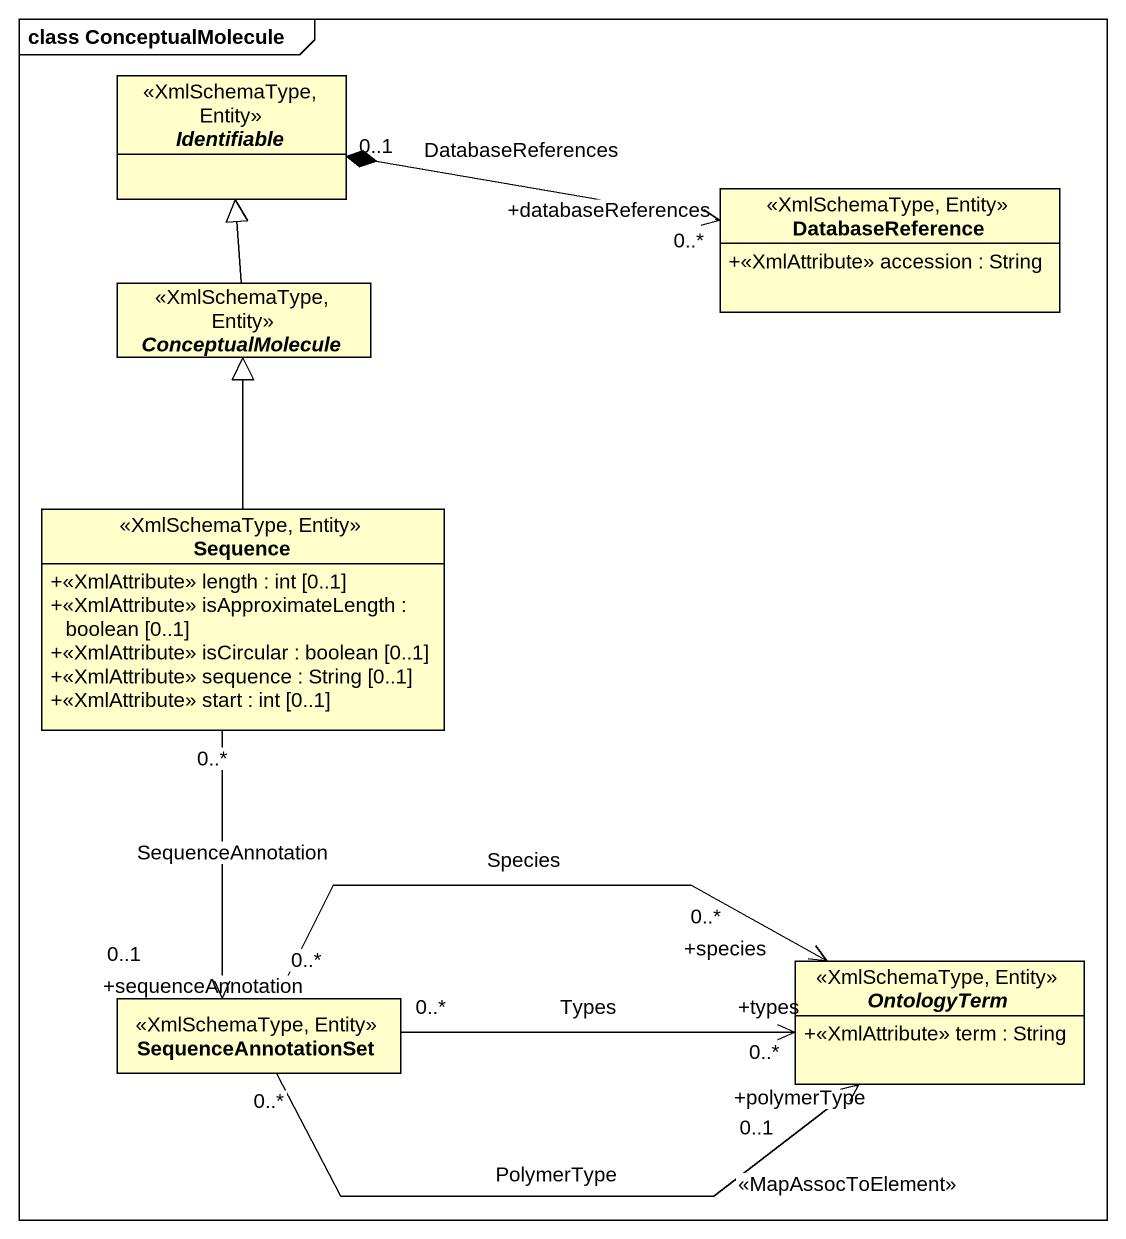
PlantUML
@startuml
mainframe class ConceptualMolecule
hide circle
hide empty members
skinparam classAttributeIconSize 0
abstract class Identifiable <<XmlSchemaType, Entity>>
class DatabaseReference <<XmlSchemaType, Entity>> {
  +<<XmlAttribute>> accession : String
}
abstract class ConceptualMolecule <<XmlSchemaType, Entity>>
class Sequence <<XmlSchemaType, Entity>> {
  +<<XmlAttribute>> length : int [0..1]
  +<<XmlAttribute>> isApproximateLength : boolean [0..1]
  +<<XmlAttribute>> isCircular : boolean [0..1]
  +<<XmlAttribute>> sequence : String [0..1]
  +<<XmlAttribute>> start : int [0..1]
}
class SequenceAnnotationSet <<XmlSchemaType, Entity>>
abstract class OntologyTerm <<XmlSchemaType, Entity>> {
  +<<XmlAttribute>> term : String
}
DatabaseReference "0..*\n+databaseReferences" <-left-* "0..1" Identifiable : DatabaseReferences
ConceptualMolecule -up-|> Identifiable
Sequence -up-|> ConceptualMolecule
SequenceAnnotationSet "0..1\n+sequenceAnnotation" <-up- "0..*" Sequence : SequenceAnnotation
SequenceAnnotationSet "0..*" -right-> "0..*\n+species" OntologyTerm : Species
SequenceAnnotationSet "0..*" -right-> "0..*\n+types" OntologyTerm : Types
SequenceAnnotationSet "0..*" -right-> "0..1\n+polymerType\n<<MapAssocToElement>>" OntologyTerm : PolymerType
@enduml
